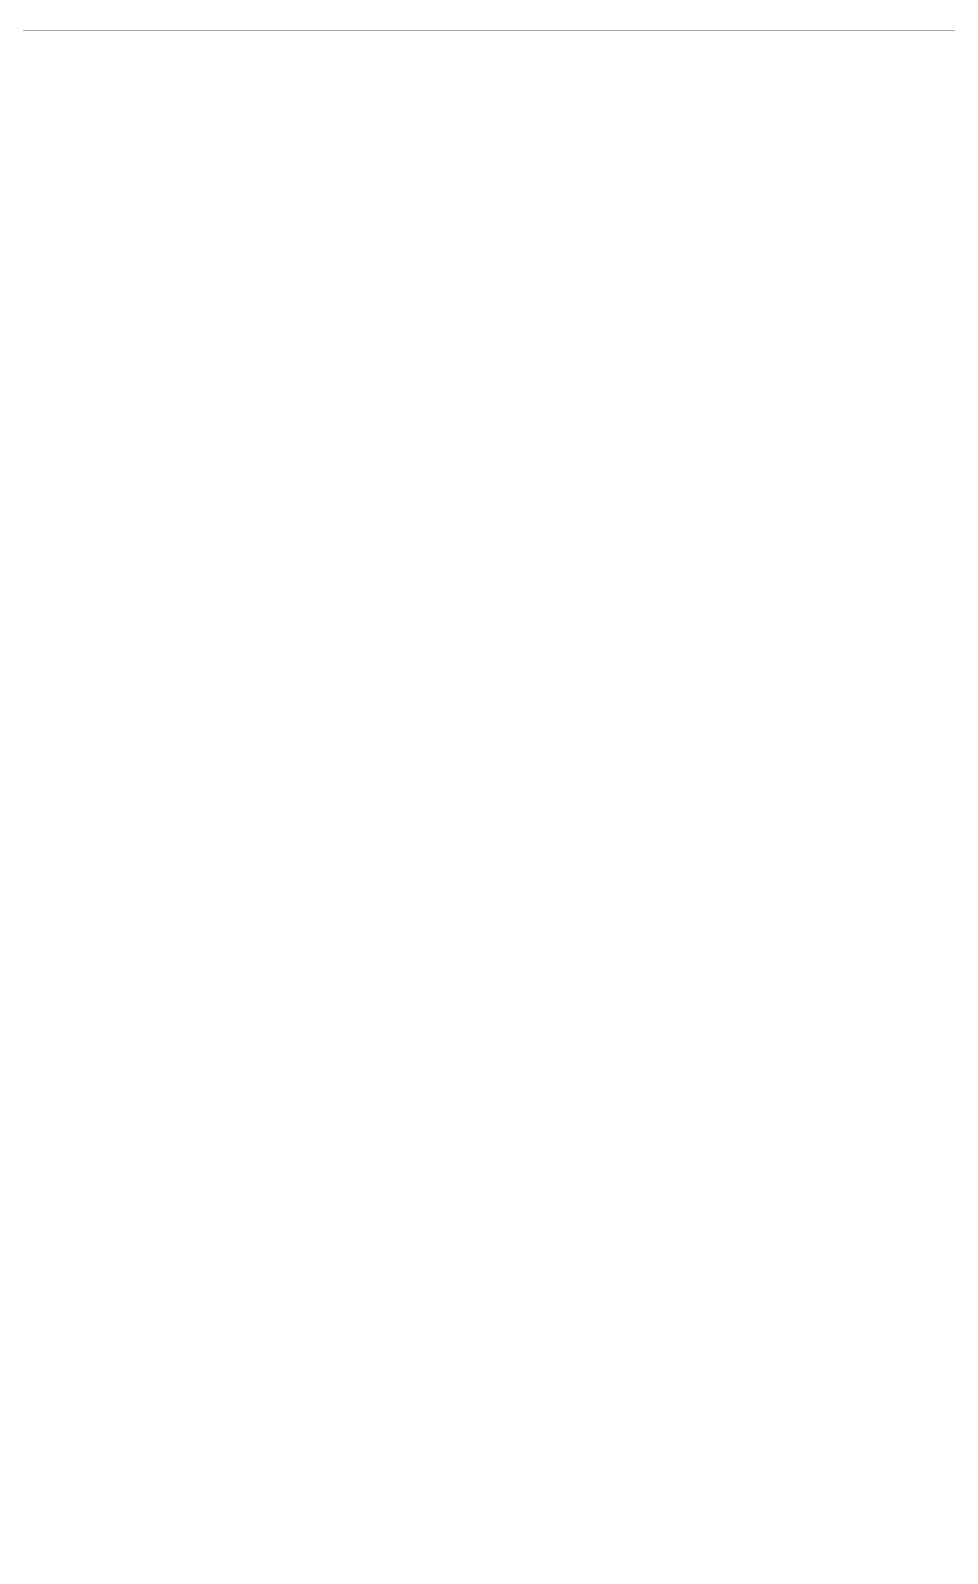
# Model space of a CAD drawing. Header units: millimetres. Extents: x 2163745 to 2518004, y -1043843 to -896215.
# Drawn here: x 2340139 to 2361553, y -1010146 to -974565 of the extents above; entities that cross this region are included whole.
import ezdxf
from ezdxf.enums import TextEntityAlignment as Align

# ---------------------------------------------------------------- set-up
doc = ezdxf.new("R2010")
doc.units = ezdxf.units.MM
doc.header["$LTSCALE"] = 250
doc.header["$MEASUREMENT"] = 0
doc.linetypes.add('HIDDEN', pattern=[0.375, 0.25, -0.125])
doc.layers.get('0').update_dxf_attribs({"lineweight": 20})
doc.layers.get('DEFPOINTS').update_dxf_attribs({"color": 185, "lineweight": 20})
for name, color, linetype in [('BORDER', 3, 'Continuous'), ('CDC.03.BORDER', 3, 'Continuous'), ('CDC.04.HIDDEN', 8, 'HIDDEN'), ('CDC.05.STEEL', 4, 'Continuous'), ('CDC.06.TEXT', 2, 'Continuous'), ('CDC.11.NOTE', 8, 'Continuous')]:
    doc.layers.add(name, color=color, linetype=linetype)
doc.layers.add('CDC.02.DIM', color=1, linetype='Continuous', lineweight=18)
doc.layers.add('CDC_02.DIM', color=1, linetype='Continuous', lineweight=18)
doc.styles.add('ARIAL', font='arial.ttf', dxfattribs={"width": 0.85})
doc.styles.add('vnsimplex', font='vnsimplex.shx', dxfattribs={"width": 0.65})
doc.dimstyles.new('DIM1-25', dxfattribs={"dimscale": 1.2, "dimtxt": 250, "dimasz": 125, "dimexe": 125, "dimexo": 0.06, "dimgap": 100, "dimtad": 1, "dimdec": 0, "dimzin": 0, "dimdsep": 46, "dimtxsty": 'vnsimplex', "dimblk": 'ARCHTICK', "dimcen": 100, "dimdle": 125, "dimclrd": 256, "dimclre": 1, "dimclrt": 2, "dimadec": 0, "dimazin": 0, "dimtfac": 1, "dimtdec": 0, "dimtix": 1, "dimtmove": 2, "dimatfit": 0, "dimfxl": 1, "dimtolj": 1, "dimtzin": 0, "dimarcsym": 0})

# ---------------------------------------------------------------- blocks, each defined once
blk = doc.blocks.new('_ARCHTICK')
at = {"color": 0, "linetype": 'ByBlock', "ltscale": 4, "const_width": 0.15}
blk.add_lwpolyline([(-0.5, -0.5), (0.5, 0.5)], dxfattribs=at)
blk = doc.blocks.new('*D240')
at = {"layer": 'CDC.02.DIM', "color": 1, "lineweight": -2, "transparency": 16777216}
for p, q in [((2358195, -985215), (2359301, -985215)), ((2358195, -988710), (2359301, -988710))]:
    blk.add_line(p, q, dxfattribs=at)
at = {"layer": 'CDC.02.DIM', "lineweight": -2, "transparency": 16777216}
blk.add_line((2359151, -985065), (2359151, -988860), dxfattribs=at)
at = {"layer": 'DEFPOINTS', "color": 0, "transparency": 16777216}
for p in [(2358195, -985215), (2358195, -988710), (2359151, -988710)]:
    blk.add_point(p, dxfattribs=at)
at = {"layer": 'CDC.02.DIM', "lineweight": -2, "transparency": 16777216, "xscale": 149.9999999999999, "yscale": 149.9999999999999, "zscale": 149.9999999999999}
for p, rotation in [((2359151, -985215), 90), ((2359151, -988710), 270)]:
    blk.add_blockref('_ARCHTICK', p, dxfattribs=dict(at, rotation=rotation))
at = {"layer": 'CDC.02.DIM', "color": 2, "transparency": 16777216, "insert": (2358843, -986963), "char_height": 300, "attachment_point": 5, "rotation": 90, "style": 'ARIAL'}
blk.add_mtext('\\A1;H DẦM', dxfattribs=at)
blk = doc.blocks.new('*D241')
at = {"layer": 'CDC.02.DIM', "color": 1, "lineweight": -2, "transparency": 16777216}
for p, q in [((2349086, -990301), (2349086, -991335)), ((2352517, -990301), (2352517, -991335))]:
    blk.add_line(p, q, dxfattribs=at)
at = {"layer": 'CDC.02.DIM', "lineweight": -2, "transparency": 16777216}
blk.add_line((2348936, -991185), (2352667, -991185), dxfattribs=at)
at = {"layer": 'DEFPOINTS', "color": 0, "transparency": 16777216}
for p in [(2349086, -990301), (2352517, -990301), (2352517, -991185)]:
    blk.add_point(p, dxfattribs=at)
at = {"layer": 'CDC.02.DIM', "lineweight": -2, "transparency": 16777216, "xscale": 149.9999999999999, "yscale": 149.9999999999999, "zscale": 149.9999999999999, "rotation": 180}
blk.add_blockref('_ARCHTICK', (2349086, -991185), dxfattribs=at)
at = {"layer": 'CDC.02.DIM', "lineweight": -2, "transparency": 16777216, "xscale": 149.9999999999999, "yscale": 149.9999999999999, "zscale": 149.9999999999999}
blk.add_blockref('_ARCHTICK', (2352517, -991185), dxfattribs=at)
at = {"layer": 'CDC.02.DIM', "color": 2, "transparency": 16777216, "insert": (2350802, -990830), "char_height": 300, "attachment_point": 5, "style": 'ARIAL'}
blk.add_mtext('\\A1;B C{\\f.VnArialH|b0|i0|c0|p34;ét}', dxfattribs=at)
blk = doc.blocks.new('*D242')
at = {"layer": 'CDC.02.DIM', "color": 1, "lineweight": -2, "transparency": 16777216}
for p, q in [((2350176, -999876), (2350176, -1000826)), ((2353606, -999876), (2353606, -1000826))]:
    blk.add_line(p, q, dxfattribs=at)
at = {"layer": 'CDC.02.DIM', "lineweight": -2, "transparency": 16777216}
blk.add_line((2350026, -1000676), (2353756, -1000676), dxfattribs=at)
at = {"layer": 'DEFPOINTS', "color": 0, "transparency": 16777216}
for p in [(2350176, -999876), (2353606, -999876), (2353606, -1000676)]:
    blk.add_point(p, dxfattribs=at)
at = {"layer": 'CDC.02.DIM', "lineweight": -2, "transparency": 16777216, "xscale": 149.9999999999999, "yscale": 149.9999999999999, "zscale": 149.9999999999999, "rotation": 180}
blk.add_blockref('_ARCHTICK', (2350176, -1000676), dxfattribs=at)
at = {"layer": 'CDC.02.DIM', "lineweight": -2, "transparency": 16777216, "xscale": 149.9999999999999, "yscale": 149.9999999999999, "zscale": 149.9999999999999}
blk.add_blockref('_ARCHTICK', (2353606, -1000676), dxfattribs=at)
at = {"layer": 'CDC.02.DIM', "color": 2, "transparency": 16777216, "insert": (2351891, -1000322), "char_height": 300, "attachment_point": 5, "style": 'ARIAL'}
blk.add_mtext('\\A1;B C{\\f.VnArialH|b0|i0|c0|p34;ét}', dxfattribs=at)
blk = doc.blocks.new('*D243')
at = {"layer": 'CDC.02.DIM', "color": 1, "lineweight": -2, "transparency": 16777216}
for p, q in [((2350551, -1009171), (2350551, -1009890)), ((2353982, -1009171), (2353982, -1009890))]:
    blk.add_line(p, q, dxfattribs=at)
at = {"layer": 'CDC.02.DIM', "lineweight": -2, "transparency": 16777216}
blk.add_line((2350401, -1009740), (2354132, -1009740), dxfattribs=at)
at = {"layer": 'DEFPOINTS', "color": 0, "transparency": 16777216}
for p in [(2350551, -1009171), (2353982, -1009171), (2353982, -1009740)]:
    blk.add_point(p, dxfattribs=at)
at = {"layer": 'CDC.02.DIM', "lineweight": -2, "transparency": 16777216, "xscale": 149.9999999999999, "yscale": 149.9999999999999, "zscale": 149.9999999999999, "rotation": 180}
blk.add_blockref('_ARCHTICK', (2350551, -1009740), dxfattribs=at)
at = {"layer": 'CDC.02.DIM', "lineweight": -2, "transparency": 16777216, "xscale": 149.9999999999999, "yscale": 149.9999999999999, "zscale": 149.9999999999999}
blk.add_blockref('_ARCHTICK', (2353982, -1009740), dxfattribs=at)
at = {"layer": 'CDC.02.DIM', "color": 2, "transparency": 16777216, "insert": (2352266, -1009385), "char_height": 300, "attachment_point": 5, "style": 'ARIAL'}
blk.add_mtext('\\A1;B C{\\f.VnArialH|b0|i0|c0|p34;ét}', dxfattribs=at)
blk = doc.blocks.new('*D244')
at = {"layer": 'CDC.02.DIM', "color": 1, "lineweight": -2, "transparency": 16777216}
for p, q in [((2350551, -1002516), (2350551, -1001877)), ((2353982, -1002516), (2353982, -1001877))]:
    blk.add_line(p, q, dxfattribs=at)
at = {"layer": 'CDC.02.DIM', "lineweight": -2, "transparency": 16777216}
blk.add_line((2350401, -1002027), (2354132, -1002027), dxfattribs=at)
at = {"layer": 'DEFPOINTS', "color": 0, "transparency": 16777216}
for p in [(2353982, -1002027), (2350551, -1002516), (2353982, -1002516)]:
    blk.add_point(p, dxfattribs=at)
at = {"layer": 'CDC.02.DIM', "lineweight": -2, "transparency": 16777216, "xscale": 149.9999999999999, "yscale": 149.9999999999999, "zscale": 149.9999999999999, "rotation": 180}
blk.add_blockref('_ARCHTICK', (2350551, -1002027), dxfattribs=at)
at = {"layer": 'CDC.02.DIM', "lineweight": -2, "transparency": 16777216, "xscale": 149.9999999999999, "yscale": 149.9999999999999, "zscale": 149.9999999999999}
blk.add_blockref('_ARCHTICK', (2353982, -1002027), dxfattribs=at)
at = {"layer": 'CDC.02.DIM', "color": 2, "transparency": 16777216, "insert": (2352266, -1001672), "char_height": 300, "attachment_point": 5, "style": 'ARIAL'}
blk.add_mtext('\\A1;B C{\\f.VnArialH|b0|i0|c0|p34;ét}', dxfattribs=at)
blk = doc.blocks.new('*D245')
at = {"layer": 'CDC.02.DIM', "color": 1, "lineweight": -2, "transparency": 16777216}
for p, q in [((2353982, -1002516), (2353982, -1001877)), ((2356801, -1002516), (2356801, -1001877))]:
    blk.add_line(p, q, dxfattribs=at)
at = {"layer": 'CDC.02.DIM', "lineweight": -2, "transparency": 16777216}
blk.add_line((2353832, -1002027), (2356951, -1002027), dxfattribs=at)
at = {"layer": 'DEFPOINTS', "color": 0, "transparency": 16777216}
for p in [(2356801, -1002027), (2353982, -1002516), (2356801, -1002516)]:
    blk.add_point(p, dxfattribs=at)
at = {"layer": 'CDC.02.DIM', "lineweight": -2, "transparency": 16777216, "xscale": 149.9999999999999, "yscale": 149.9999999999999, "zscale": 149.9999999999999, "rotation": 180}
blk.add_blockref('_ARCHTICK', (2353982, -1002027), dxfattribs=at)
at = {"layer": 'CDC.02.DIM', "lineweight": -2, "transparency": 16777216, "xscale": 149.9999999999999, "yscale": 149.9999999999999, "zscale": 149.9999999999999}
blk.add_blockref('_ARCHTICK', (2356801, -1002027), dxfattribs=at)
at = {"layer": 'CDC.02.DIM', "color": 2, "transparency": 16777216, "insert": (2355391, -1001760), "char_height": 300, "attachment_point": 5, "style": 'ARIAL'}
blk.add_mtext('\\A1;{\\fSymbol|b0|i0|c2|p18;\\H0.9583x;³ 300}', dxfattribs=at)
blk = doc.blocks.new('*D247')
at = {"layer": 'CDC.02.DIM', "color": 1, "lineweight": -2, "transparency": 16777216}
for p, q in [((2359284, -994808), (2360390, -994808)), ((2359284, -998303), (2360390, -998303))]:
    blk.add_line(p, q, dxfattribs=at)
at = {"layer": 'CDC.02.DIM', "lineweight": -2, "transparency": 16777216}
blk.add_line((2360240, -994658), (2360240, -998453), dxfattribs=at)
at = {"layer": 'DEFPOINTS', "color": 0, "transparency": 16777216}
for p in [(2359284, -994808), (2359284, -998303), (2360240, -998303)]:
    blk.add_point(p, dxfattribs=at)
at = {"layer": 'CDC.02.DIM', "lineweight": -2, "transparency": 16777216, "xscale": 149.9999999999999, "yscale": 149.9999999999999, "zscale": 149.9999999999999}
for p, rotation in [((2360240, -994808), 90), ((2360240, -998303), 270)]:
    blk.add_blockref('_ARCHTICK', p, dxfattribs=dict(at, rotation=rotation))
at = {"layer": 'CDC.02.DIM', "color": 2, "transparency": 16777216, "insert": (2359932, -996556), "char_height": 300, "attachment_point": 5, "rotation": 90, "style": 'ARIAL'}
blk.add_mtext('\\A1;H DẦM', dxfattribs=at)
blk = doc.blocks.new('*D248')
at = {"layer": 'CDC.02.DIM', "color": 1, "lineweight": -2, "transparency": 16777216}
for p, q in [((2359660, -1003591), (2360766, -1003591)), ((2359660, -1007087), (2360766, -1007087))]:
    blk.add_line(p, q, dxfattribs=at)
at = {"layer": 'CDC.02.DIM', "lineweight": -2, "transparency": 16777216}
blk.add_line((2360616, -1003441), (2360616, -1007237), dxfattribs=at)
at = {"layer": 'DEFPOINTS', "color": 0, "transparency": 16777216}
for p in [(2359660, -1003591), (2359660, -1007087), (2360616, -1007087)]:
    blk.add_point(p, dxfattribs=at)
at = {"layer": 'CDC.02.DIM', "lineweight": -2, "transparency": 16777216, "xscale": 149.9999999999999, "yscale": 149.9999999999999, "zscale": 149.9999999999999}
for p, rotation in [((2360616, -1003591), 90), ((2360616, -1007087), 270)]:
    blk.add_blockref('_ARCHTICK', p, dxfattribs=dict(at, rotation=rotation))
at = {"layer": 'CDC.02.DIM', "color": 2, "transparency": 16777216, "insert": (2360308, -1005339), "char_height": 300, "attachment_point": 5, "rotation": 90, "style": 'ARIAL'}
blk.add_mtext('\\A1;H DẦM', dxfattribs=at)
blk = doc.blocks.new('D')
at = {"layer": 'CDC_02.DIM'}
for p, q in [((150, 0), (-150, 0)), ((106, 106), (-106, -106))]:
    blk.add_line(p, q, dxfattribs=at)
blk = doc.blocks.new('*D253')
at = {"layer": 'CDC.02.DIM', "lineweight": -2, "transparency": 16777216}
for p, q in [((2348427, -1007087), (2348427, -1006937)), ((2348427, -1008154), (2348427, -1007087)), ((2348427, -1008154), (2348427, -1008304))]:
    blk.add_line(p, q, dxfattribs=at)
at = {"layer": 'CDC.02.DIM', "color": 1, "lineweight": -2, "transparency": 16777216}
for p, q in [((2349171, -1007087), (2348277, -1007087)), ((2349171, -1008154), (2348277, -1008154))]:
    blk.add_line(p, q, dxfattribs=at)
at = {"layer": 'DEFPOINTS', "color": 0, "transparency": 16777216}
for p in [(2348427, -1007087), (2349171, -1007087), (2349171, -1008154)]:
    blk.add_point(p, dxfattribs=at)
at = {"layer": 'CDC.02.DIM', "lineweight": -2, "transparency": 16777216, "xscale": 149.9999999999999, "yscale": 149.9999999999999, "zscale": 149.9999999999999}
for p, rotation in [((2348427, -1007087), 270), ((2348427, -1008154), 90)]:
    blk.add_blockref('_ARCHTICK', p, dxfattribs=dict(at, rotation=rotation))
at = {"layer": 'CDC.02.DIM', "color": 2, "transparency": 16777216, "insert": (2348160, -1007620), "char_height": 300, "attachment_point": 5, "rotation": 90, "style": 'ARIAL'}
blk.add_mtext('\\A1;{\\H0.9583x;Lneo1}', dxfattribs=at)

msp = doc.modelspace()

# ---------------------------------------------------------------- linework, layer by layer
at = {"layer": 'BORDER', "color": 6, "ltscale": 2}
msp.add_lwpolyline([(2175289.6, -974565.3), (2518003.6, -974565.3), (2518003.6, -1043842.6), (2175289.6, -1043842.6)], close=True, dxfattribs=at)
at = {"layer": 'CDC.02.DIM'}
for p, q in [((2355706.6, -995004.5), (2355601.9, -994726.1)), ((2350297.6, -1004939.3), (2349497.6, -1004939.3)), ((2349657.6, -1007178.6), (2349657.6, -1004940.3)), ((2353981.5, -1007421.7), (2353981.5, -1007894.1)), ((2353981.5, -1007740.7), (2350219.8, -1007740.7))]:
    msp.add_line(p, q, dxfattribs=at)
for points in [[(2357741.7, -985103.2), (2357741.7, -986862.8), (2357891.8, -986862.8), (2357591.7, -987062.9), (2357741.7, -987062.9), (2357741.7, -988829.8)], [(2344950.8, -994696.2), (2344950.8, -996455.8), (2344800.7, -996455.8), (2345100.8, -996655.9), (2344950.8, -996655.9), (2344950.8, -998422.7)], [(2358830.9, -994696.2), (2358830.9, -996455.8), (2358980.9, -996455.8), (2358680.8, -996655.9), (2358830.9, -996655.9), (2358830.9, -998422.7)], [(2359206.3, -1003479.3), (2359206.3, -1005239), (2359356.4, -1005239), (2359056.3, -1005439), (2359206.3, -1005439), (2359206.3, -1007205.9)]]:
    msp.add_lwpolyline(points, dxfattribs=at)
msp.add_arc((2350219.8, -1007178.6), 562.2, 180, 270, dxfattribs=at)
at = {"layer": 'CDC.03.BORDER'}
for p, q in [((2349086.4, -982957.7), (2349086.4, -989917)), ((2352517, -982957.7), (2352517, -985213.4)), ((2352517, -985213.4), (2357741.7, -985213.4)), ((2352517, -988710.4), (2357741.7, -988710.4)), ((2352517, -988710.4), (2352517, -989917)), ((2350551, -1003589.5), (2350551, -1008824)), ((2350551, -1003589.5), (2359206.3, -1003589.5)), ((2353981.5, -1007086.5), (2359206.3, -1007086.5)), ((2353981.5, -1007086.5), (2353981.5, -1008824))]:
    msp.add_line(p, q, dxfattribs=at)
for points in [[(2348942, -982957.7), (2350701.6, -982957.7), (2350701.6, -982807.6), (2350901.7, -983107.7), (2350901.7, -982957.7), (2352668.6, -982957.7)], [(2348942, -989917), (2350701.6, -989917), (2350701.6, -989766.9), (2350901.7, -990067), (2350901.7, -989917), (2352668.6, -989917)], [(2344950.8, -994806.3), (2350175.5, -994806.3), (2350175.5, -992550.6)], [(2350031.2, -992550.6), (2351790.8, -992550.6), (2351790.8, -992400.5), (2351990.9, -992700.7), (2351990.9, -992550.6), (2353757.7, -992550.6)], [(2358830.9, -994806.3), (2353606.1, -994806.3), (2353606.1, -992550.6)], [(2344950.8, -998303.4), (2350175.5, -998303.4), (2350175.5, -999509.9)], [(2358830.9, -998303.4), (2353606.1, -998303.4), (2353606.1, -999509.9)], [(2350031.2, -999509.9), (2351790.8, -999509.9), (2351790.8, -999359.8), (2351990.9, -999660), (2351990.9, -999509.9), (2353757.7, -999509.9)], [(2350406.6, -1008824), (2352166.2, -1008824), (2352166.2, -1008674), (2352366.3, -1008974.1), (2352366.3, -1008824), (2354133.1, -1008824)]]:
    msp.add_lwpolyline(points, dxfattribs=at)
at = {"layer": 'CDC.04.HIDDEN'}
for p, q in [((2352517, -985213.4), (2349086.4, -985213.4)), ((2357741.7, -986013.4), (2350801.7, -986013.4)), ((2350801.7, -986013.4), (2350801.7, -988710.4)), ((2350801.7, -988710.4), (2349086.4, -988710.4)), ((2353606.1, -994806.3), (2350175.5, -994806.3))]:
    msp.add_line(p, q, dxfattribs=at)
for points in [[(2358830.9, -995648.4), (2352856, -995648.4), (2352856, -998345.5), (2351140.7, -998345.5), (2351140.7, -995648.4), (2344950.8, -995648.4)], [(2359206.3, -1004389.5), (2352266.3, -1004389.5), (2352266.3, -1007086.5), (2350551, -1007086.5), (2350551, -1003589.5)]]:
    msp.add_lwpolyline(points, dxfattribs=at)
at = {"layer": 'CDC.05.STEEL'}
for p, q in [((2352163.7, -985391.5), (2349759.3, -985391.5)), ((2352163.7, -985566.4), (2349854.6, -985566.4)), ((2352670.7, -985391.5), (2352338.8, -985391.5)), ((2352670.7, -985566.4), (2352338.8, -985566.4)), ((2353150.7, -985391.5), (2352752.8, -985391.5)), ((2353150.7, -985391.5), (2352752.8, -985391.5)), ((2353150.7, -985566.4), (2352752.8, -985566.4)), ((2353150.7, -985566.4), (2352752.8, -985566.4)), ((2353630.7, -985391.5), (2353232.8, -985391.5)), ((2353630.7, -985391.5), (2353232.8, -985391.5)), ((2353630.7, -985566.4), (2353232.8, -985566.4)), ((2353630.7, -985566.4), (2353232.8, -985566.4)), ((2354070.2, -985391.5), (2353712.8, -985391.5)), ((2354110.7, -985391.5), (2353712.8, -985391.5)), ((2354070.2, -985566.4), (2353712.8, -985566.4)), ((2354110.7, -985566.4), (2353712.8, -985566.4)), ((2357741.7, -985391.5), (2354192.8, -985391.5)), ((2357741.7, -985566.4), (2354192.8, -985566.4)), ((2349538.4, -985612.4), (2349538.4, -985855.2)), ((2349538.4, -985937.4), (2349538.4, -986855.2)), ((2349713.4, -985707.7), (2349713.4, -985855.2)), ((2349713.4, -985937.4), (2349713.4, -986855.2)), ((2350080.7, -986563.2), (2349905.8, -986563.2)), ((2349905.8, -986563.2), (2349905.8, -986855.2)), ((2350080.7, -986563.2), (2350080.7, -986855.2)), ((2349538.4, -986937.4), (2349538.4, -987855.2)), ((2349713.4, -986937.4), (2349713.4, -987855.2)), ((2349905.8, -986937.4), (2349905.8, -987855.2)), ((2350080.7, -986937.4), (2350080.7, -987855.2)), ((2349538.4, -987937.4), (2349538.4, -988855.2)), ((2349713.4, -987937.4), (2349713.4, -988855.2)), ((2349905.8, -987937.4), (2349905.8, -988311.5)), ((2350080.7, -987937.4), (2350080.7, -988216.2)), ((2350222, -988357.4), (2352163.7, -988357.4)), ((2354192.8, -988357.4), (2357741.7, -988357.4)), ((2350126.7, -988532.3), (2352163.7, -988532.3)), ((2354192.8, -988532.3), (2357741.7, -988532.3)), ((2349538.4, -988937.4), (2349538.4, -989917)), ((2349713.4, -988937.4), (2349713.4, -989917)), ((2344950.8, -994984.5), (2348595.3, -994984.5)), ((2344950.8, -995159.4), (2348595.3, -995159.4)), ((2348595.3, -998207.4), (2348595.3, -994902.3)), ((2348677.4, -994902.3), (2348595.3, -994902.3)), ((2348677.4, -998207.4), (2348677.4, -994902.3)), ((2348677.4, -994984.5), (2349075.3, -994984.5)), ((2348677.4, -995159.4), (2349075.3, -995159.4)), ((2349075.3, -998207.4), (2349075.3, -994902.3)), ((2349157.4, -994902.3), (2349075.3, -994902.3)), ((2349157.4, -998207.4), (2349157.4, -994902.3)), ((2349157.4, -994984.5), (2349555.3, -994984.5)), ((2349157.4, -995159.4), (2349555.3, -995159.4)), ((2349555.3, -998207.4), (2349555.3, -994902.3)), ((2349637.4, -994902.3), (2349555.3, -994902.3)), ((2349637.4, -998207.4), (2349637.4, -994902.3)), ((2349637.4, -994984.5), (2350035.3, -994984.5)), ((2349637.4, -995159.4), (2350035.3, -995159.4)), ((2350035.3, -998207.4), (2350035.3, -994902.3)), ((2350117.4, -994902.3), (2350035.3, -994902.3)), ((2350117.4, -998207.4), (2350117.4, -994902.3)), ((2350117.4, -994984.5), (2350353.7, -994984.5)), ((2350117.4, -995159.4), (2350353.7, -995159.4)), ((2353664.2, -994984.5), (2353428, -994984.5)), ((2353664.2, -995159.4), (2353428, -995159.4)), ((2353664.2, -998207.4), (2353664.2, -994902.3)), ((2353664.2, -994902.3), (2353746.4, -994902.3)), ((2353746.4, -998207.4), (2353746.4, -994902.3)), ((2354144.2, -994984.5), (2353746.4, -994984.5)), ((2354144.2, -995159.4), (2353746.4, -995159.4)), ((2354144.2, -998207.4), (2354144.2, -994902.3)), ((2354144.2, -994902.3), (2354226.4, -994902.3)), ((2354226.4, -998207.4), (2354226.4, -994902.3)), ((2354624.2, -994984.5), (2354226.4, -994984.5)), ((2354624.2, -995159.4), (2354226.4, -995159.4)), ((2354624.2, -998207.4), (2354624.2, -994902.3)), ((2354624.2, -994902.3), (2354706.4, -994902.3)), ((2354706.4, -998207.4), (2354706.4, -994902.3)), ((2355104.2, -994984.5), (2354706.4, -994984.5)), ((2355104.2, -995159.4), (2354706.4, -995159.4)), ((2355104.2, -998207.4), (2355104.2, -994902.3)), ((2355104.2, -994902.3), (2355186.4, -994902.3)), ((2355186.4, -998207.4), (2355186.4, -994902.3)), ((2358830.9, -994984.5), (2355186.4, -994984.5)), ((2358830.9, -995159.4), (2355186.4, -995159.4)), ((2348595.3, -997950.3), (2344950.8, -997950.3)), ((2349075.3, -997950.3), (2348677.4, -997950.3)), ((2349555.3, -997950.3), (2349157.4, -997950.3)), ((2350035.3, -997950.3), (2349637.4, -997950.3)), ((2350117.4, -997950.3), (2350353.7, -997950.3)), ((2353428, -997950.3), (2353664.2, -997950.3)), ((2353746.4, -997950.3), (2354144.2, -997950.3)), ((2354226.4, -997950.3), (2354624.2, -997950.3)), ((2354706.4, -997950.3), (2355104.2, -997950.3)), ((2355186.4, -997950.3), (2358830.9, -997950.3)), ((2348595.3, -998125.2), (2344950.8, -998125.2)), ((2348677.4, -998207.4), (2348595.3, -998207.4)), ((2349075.3, -998125.2), (2348677.4, -998125.2)), ((2349157.4, -998207.4), (2349075.3, -998207.4)), ((2349555.3, -998125.2), (2349157.4, -998125.2)), ((2349637.4, -998207.4), (2349555.3, -998207.4)), ((2350035.3, -998125.2), (2349637.4, -998125.2)), ((2350117.4, -998207.4), (2350035.3, -998207.4)), ((2350117.4, -998125.2), (2350353.7, -998125.2)), ((2353428, -998125.2), (2353664.2, -998125.2)), ((2353664.2, -998207.4), (2353746.4, -998207.4)), ((2353746.4, -998125.2), (2354144.2, -998125.2)), ((2354144.2, -998207.4), (2354226.4, -998207.4)), ((2354226.4, -998125.2), (2354624.2, -998125.2)), ((2354624.2, -998207.4), (2354706.4, -998207.4)), ((2354706.4, -998125.2), (2355104.2, -998125.2)), ((2355104.2, -998207.4), (2355186.4, -998207.4)), ((2355186.4, -998125.2), (2358830.9, -998125.2)), ((2354035.3, -1006990.5), (2354035.3, -1003685.5)), ((2354035.3, -1003685.5), (2354117.4, -1003685.5)), ((2354117.4, -1006990.5), (2354117.4, -1003685.5)), ((2354515.3, -1006990.5), (2354515.3, -1003685.5)), ((2354515.3, -1003685.5), (2354597.4, -1003685.5)), ((2354597.4, -1006990.5), (2354597.4, -1003685.5)), ((2354995.3, -1006990.5), (2354995.3, -1003685.5)), ((2354995.3, -1003685.5), (2355077.4, -1003685.5)), ((2355077.4, -1006990.5), (2355077.4, -1003685.5)), ((2355475.3, -1006990.5), (2355475.3, -1003685.5)), ((2355475.3, -1003685.5), (2355557.4, -1003685.5)), ((2355475.3, -1003685.5), (2355557.4, -1003685.5)), ((2355557.4, -1006990.5), (2355557.4, -1003685.5)), ((2351075.8, -1003967.6), (2351075.8, -1004146.8)), ((2354035.3, -1003767.6), (2351275.8, -1003767.6)), ((2354035.3, -1003942.5), (2351400.7, -1003942.5)), ((2354515.3, -1003767.6), (2354117.4, -1003767.6)), ((2354515.3, -1003942.5), (2354117.4, -1003942.5)), ((2354995.3, -1003767.6), (2354597.4, -1003767.6)), ((2354995.3, -1003942.5), (2354597.4, -1003942.5)), ((2355475.3, -1003767.6), (2355077.4, -1003767.6)), ((2355475.3, -1003942.5), (2355077.4, -1003942.5)), ((2359206.3, -1003767.6), (2355557.4, -1003767.6)), ((2359206.3, -1003942.5), (2355557.4, -1003942.5)), ((2351075.8, -1004323.8), (2351075.8, -1005231.3)), ((2351250.7, -1004092.5), (2351250.7, -1004146.8)), ((2351250.7, -1004321.7), (2351250.7, -1005231.3)), ((2356800.8, -1004146.8), (2356800.8, -1004321.7)), ((2351781.3, -1004939.3), (2351606.3, -1004939.3)), ((2351606.3, -1004939.3), (2351606.3, -1005231.3)), ((2351781.3, -1004939.3), (2351781.3, -1005231.3)), ((2356800.8, -1004864.7), (2356800.8, -1005039.7)), ((2351075.8, -1005313.5), (2351075.8, -1005833.2)), ((2351250.7, -1005313.5), (2351250.7, -1005833.2)), ((2351606.3, -1005313.5), (2351606.3, -1005833.2)), ((2351781.3, -1005313.5), (2351781.3, -1005833.2)), ((2351075.8, -1005915.3), (2351075.8, -1006513.8)), ((2351250.7, -1005915.3), (2351250.7, -1006513.8)), ((2351606.3, -1005915.3), (2351606.3, -1006231.3)), ((2351606.3, -1005915.3), (2351606.3, -1006513.8)), ((2351781.3, -1005915.3), (2351781.3, -1006231.3)), ((2351781.3, -1005915.3), (2351781.3, -1006513.8)), ((2351075.8, -1006595.9), (2351075.8, -1007231.3)), ((2351250.7, -1006595.9), (2351250.7, -1007231.3)), ((2351606.3, -1006595.9), (2351606.3, -1006687.6)), ((2351827.2, -1006908.4), (2353628.2, -1006908.4)), ((2351922.5, -1006733.5), (2353628.2, -1006733.5)), ((2353803.4, -1006733.5), (2354035.3, -1006733.5)), ((2353803.4, -1006908.4), (2354035.3, -1006908.4)), ((2354117.4, -1006733.5), (2354515.3, -1006733.5)), ((2354117.4, -1006908.4), (2354515.3, -1006908.4)), ((2354597.4, -1006733.5), (2354995.3, -1006733.5)), ((2354597.4, -1006908.4), (2354995.3, -1006908.4)), ((2355077.4, -1006733.5), (2355475.3, -1006733.5)), ((2355077.4, -1006908.4), (2355475.3, -1006908.4)), ((2355557.4, -1006733.5), (2359206.3, -1006733.5)), ((2355557.4, -1006908.4), (2359206.3, -1006908.4)), ((2354035.3, -1006990.5), (2354117.4, -1006990.5)), ((2354515.3, -1006990.5), (2354597.4, -1006990.5)), ((2354995.3, -1006990.5), (2355077.4, -1006990.5)), ((2355475.3, -1006990.5), (2355557.4, -1006990.5)), ((2351075.8, -1007313.5), (2351075.8, -1007912.7)), ((2351250.7, -1007313.5), (2351250.7, -1007912.7)), ((2351075.8, -1007994.8), (2351075.8, -1008153.6)), ((2351250.7, -1007994.8), (2351250.7, -1008153.6)), ((2351250.7, -1008153.6), (2351075.8, -1008153.6))]:
    msp.add_line(p, q, dxfattribs=at)
for points in [[(2349264.5, -982957.7), (2349264.5, -983945.2)], [(2349439.7, -982957.7), (2349439.7, -983945.2)], [(2352163.7, -982957.7), (2352163.7, -983945.2)], [(2352338.8, -982957.7), (2352338.8, -983945.2)], [(2349264.5, -984027.3), (2349264.5, -984988.1)], [(2349439.7, -984027.3), (2349439.7, -984988.1)], [(2352163.7, -984027.3), (2352163.7, -984988.1)], [(2352338.8, -984027.3), (2352338.8, -984988.1)], [(2349264.5, -985070.2), (2349264.5, -985855.2)], [(2349439.7, -985070.2), (2349439.7, -985855.2)], [(2352163.7, -985070.2), (2352163.7, -985855.2)], [(2352338.8, -985070.2), (2352338.8, -985855.2)], [(2349759.3, -985391.5), (2350206.4, -985391.5), (2350206.4, -985391.5), (2352163.7, -985391.5)], [(2349854.6, -985566.4), (2352163.7, -985566.4)], [(2353150.7, -985309.4), (2353150.7, -988614.4), (2353232.8, -988614.4), (2353232.8, -985309.4)], [(2353150.7, -985309.4), (2353232.8, -985309.4)], [(2353630.7, -985309.4), (2353630.7, -988614.4), (2353712.8, -988614.4), (2353712.8, -985309.4)], [(2353630.7, -985309.4), (2353712.8, -985309.4)], [(2354110.7, -985309.4), (2354192.8, -985309.4)], [(2349264.5, -985937.4), (2349264.5, -986855.2)], [(2349439.7, -985937.4), (2349439.7, -986855.2)], [(2352163.7, -985937.4), (2352163.7, -986855.2)], [(2352338.8, -985937.4), (2352338.8, -986855.2)], [(2349264.5, -986937.4), (2349264.5, -987855.2)], [(2349439.7, -986937.4), (2349439.7, -987855.2)], [(2352163.7, -986937.4), (2352163.7, -987855.2)], [(2352338.8, -986937.4), (2352338.8, -987855.2)], [(2349264.5, -987937.4), (2349264.5, -988855.2)], [(2349439.7, -987937.4), (2349439.7, -988855.2)], [(2352163.7, -987937.4), (2352163.7, -988855.2)], [(2352338.8, -987937.4), (2352338.8, -988855.2)], [(2352163.7, -988357.4), (2350222, -988357.4)], [(2352163.7, -988532.3), (2350206.4, -988532.3), (2350126.7, -988532.3)], [(2349264.5, -988937.4), (2349264.5, -989917)], [(2349439.7, -988937.4), (2349439.7, -989917)], [(2352163.7, -988937.4), (2352163.7, -989917)], [(2352338.8, -988937.4), (2352338.8, -989917)], [(2350353.7, -992550.6), (2350353.7, -993538.1)], [(2350528.8, -992550.6), (2350528.8, -993538.1)], [(2353252.8, -992550.6), (2353252.8, -993538.1)], [(2353428, -992550.6), (2353428, -993538.1)], [(2350353.7, -993620.2), (2350353.7, -994581.1)], [(2350528.8, -993620.2), (2350528.8, -994581.1)], [(2353252.8, -993620.2), (2353252.8, -994581.1)], [(2353428, -993620.2), (2353428, -994581.1)], [(2350353.7, -994663.2), (2350353.7, -995448.2)], [(2350528.8, -994663.2), (2350528.8, -995448.2)], [(2353252.8, -994663.2), (2353252.8, -995448.2)], [(2353428, -994663.2), (2353428, -995448.2)], [(2350528.8, -994984.5), (2351295.5, -994984.5), (2351295.5, -994984.5), (2353252.8, -994984.5)], [(2350528.8, -995159.4), (2353252.8, -995159.4)], [(2350353.7, -995530.3), (2350353.7, -996448.2)], [(2350528.8, -995530.3), (2350528.8, -996448.2)], [(2353252.8, -995530.3), (2353252.8, -996448.2)], [(2353428, -995530.3), (2353428, -996448.2)], [(2350353.7, -996530.3), (2350353.7, -997448.2)], [(2350528.8, -996530.3), (2350528.8, -997448.2)], [(2353252.8, -996530.3), (2353252.8, -997448.2)], [(2353428, -996530.3), (2353428, -997448.2)], [(2350353.7, -997530.3), (2350353.7, -998448.2)], [(2350528.8, -997530.3), (2350528.8, -998448.2)], [(2353252.8, -997530.3), (2353252.8, -998448.2)], [(2353428, -997530.3), (2353428, -998448.2)], [(2353252.8, -997950.3), (2351295.5, -997950.3), (2351295.5, -997950.3), (2350528.8, -997950.3)], [(2353252.8, -998125.2), (2351295.5, -998125.2), (2350528.8, -998125.2)], [(2350353.7, -998530.3), (2350353.7, -999509.9)], [(2350528.8, -998530.3), (2350528.8, -999509.9)], [(2353252.8, -998530.3), (2353252.8, -999509.9)], [(2353428, -998530.3), (2353428, -999509.9)], [(2351275.8, -1003767.6), (2351671, -1003767.6), (2351671, -1003767.6), (2354035.3, -1003767.6)], [(2351450.7, -1003942.5), (2354035.3, -1003942.5)], [(2354515.3, -1004146.8), (2354117.4, -1004146.8)], [(2354515.3, -1004321.7), (2354117.4, -1004321.7)], [(2354995.3, -1004146.8), (2354597.4, -1004146.8)], [(2354995.3, -1004321.7), (2354597.4, -1004321.7)], [(2355475.3, -1004146.8), (2355077.4, -1004146.8)], [(2355475.3, -1004321.7), (2355077.4, -1004321.7)], [(2356800.8, -1004146.8), (2355557.4, -1004146.8)], [(2356800.8, -1004321.7), (2355557.4, -1004321.7)], [(2354515.3, -1004864.7), (2354117.4, -1004864.7)], [(2354515.3, -1005039.7), (2354117.4, -1005039.7)], [(2354995.3, -1004864.7), (2354597.4, -1004864.7)], [(2354995.3, -1005039.7), (2354597.4, -1005039.7)], [(2355475.3, -1004864.7), (2355077.4, -1004864.7)], [(2355475.3, -1005039.7), (2355077.4, -1005039.7)], [(2356800.8, -1004864.7), (2355557.4, -1004864.7)], [(2356800.8, -1005039.7), (2355557.4, -1005039.7)], [(2350729.1, -1005313.5), (2350729.1, -1005833.2)], [(2350904.3, -1005313.5), (2350904.3, -1005833.2)], [(2353628.2, -1005313.5), (2353628.2, -1005833.2)], [(2353803.4, -1005313.5), (2353803.4, -1005833.2)], [(2350729.1, -1005915.3), (2350729.1, -1006513.8)], [(2350904.3, -1005915.3), (2350904.3, -1006513.8)], [(2353628.2, -1005915.3), (2353628.2, -1006513.8)], [(2353803.4, -1005915.3), (2353803.4, -1006513.8)], [(2350729.1, -1006595.9), (2350729.1, -1007231.3)], [(2350904.3, -1006595.9), (2350904.3, -1007231.3)], [(2353628.2, -1006908.4), (2351906.9, -1006908.4), (2351827.2, -1006908.4)], [(2353628.2, -1006733.5), (2351922.5, -1006733.5)], [(2353628.2, -1006595.9), (2353628.2, -1007231.3)], [(2353803.4, -1006595.9), (2353803.4, -1007231.3)], [(2350729.1, -1007313.5), (2350729.1, -1007912.7)], [(2350904.3, -1007313.5), (2350904.3, -1007912.7)], [(2353628.2, -1007313.5), (2353628.2, -1007912.7)], [(2353803.4, -1007313.5), (2353803.4, -1007912.7)], [(2350729.1, -1007994.8), (2350729.1, -1008824)], [(2350904.3, -1007994.8), (2350904.3, -1008824)], [(2353628.2, -1007994.8), (2353628.2, -1008824)], [(2353803.4, -1007994.8), (2353803.4, -1008824)]]:
    msp.add_lwpolyline(points, dxfattribs=at)
for points in [[(2352421, -983945.2), (2352421, -984027.3), (2349182.4, -984027.3), (2349182.4, -983945.2), (2349182.4, -983945.2)], [(2352421, -984988.1), (2352421, -985070.2), (2349182.4, -985070.2), (2349182.4, -984988.1), (2349182.4, -984988.1)], [(2352670.7, -985309.4), (2352670.7, -988614.4), (2352752.8, -988614.4), (2352752.8, -985309.4)], [(2354192.8, -985309.4), (2354110.7, -985309.4), (2354110.7, -988614.4), (2354192.8, -988614.4)], [(2352421, -985937.4), (2352421, -985855.2), (2349182.4, -985855.2), (2349182.4, -985855.2), (2349182.4, -985937.4)], [(2352421, -986937.4), (2352421, -986855.2), (2349182.4, -986855.2), (2349182.4, -986855.2), (2349182.4, -986937.4)], [(2352421, -987937.4), (2352421, -987855.2), (2349182.4, -987855.2), (2349182.4, -987855.2), (2349182.4, -987937.4)], [(2352338.8, -988357.4), (2352670.7, -988357.4), (2352670.7, -988532.3), (2352338.8, -988532.3)], [(2352752.8, -988357.4), (2353150.7, -988357.4), (2353150.7, -988532.3), (2352752.8, -988532.3)], [(2353232.8, -988357.4), (2353630.7, -988357.4), (2353630.7, -988532.3), (2353232.8, -988532.3)], [(2353712.8, -988357.4), (2354110.7, -988357.4), (2354110.7, -988532.3), (2353712.8, -988532.3)], [(2352421, -988937.4), (2352421, -988855.2), (2349182.4, -988855.2), (2349182.4, -988855.2), (2349182.4, -988937.4)], [(2353510.1, -993538.1), (2353510.1, -993620.2), (2350271.5, -993620.2), (2350271.5, -993538.1), (2350271.5, -993538.1)], [(2353510.1, -994581.1), (2353510.1, -994663.2), (2350271.5, -994663.2), (2350271.5, -994581.1), (2350271.5, -994581.1)], [(2353510.1, -995530.3), (2353510.1, -995448.2), (2350271.5, -995448.2), (2350271.5, -995448.2), (2350271.5, -995530.3)], [(2353510.1, -996530.3), (2353510.1, -996448.2), (2350271.5, -996448.2), (2350271.5, -996448.2), (2350271.5, -996530.3)], [(2353510.1, -997530.3), (2353510.1, -997448.2), (2350271.5, -997448.2), (2350271.5, -997448.2), (2350271.5, -997530.3)], [(2353510.1, -998530.3), (2353510.1, -998448.2), (2350271.5, -998448.2), (2350271.5, -998448.2), (2350271.5, -998530.3)], [(2353885.5, -1005313.5), (2353885.5, -1005231.3), (2350647, -1005231.3), (2350647, -1005231.3), (2350647, -1005313.5)], [(2353885.5, -1005915.3), (2353885.5, -1005833.2), (2350647, -1005833.2), (2350647, -1005833.2), (2350647, -1005915.3)], [(2353885.5, -1006595.9), (2353885.5, -1006513.8), (2350647, -1006513.8), (2350647, -1006513.8), (2350647, -1006595.9)], [(2353885.5, -1007313.5), (2353885.5, -1007231.3), (2350647, -1007231.3), (2350647, -1007231.3), (2350647, -1007313.5)], [(2353885.5, -1007912.7), (2353885.5, -1007994.8), (2350647, -1007994.8), (2350647, -1007912.7), (2350647, -1007912.7)]]:
    msp.add_lwpolyline(points, close=True, dxfattribs=at)
for points in [[(2354035.3, -1004146.8), (2350929.1, -1004146.8, 0.4142136), (2350729.1, -1004346.8), (2350729.1, -1005231.3)], [(2354035.3, -1004321.7), (2351104.3, -1004321.7, 0.4142136), (2350904.3, -1004521.7), (2350904.3, -1005231.3)], [(2354035.3, -1004864.7), (2353778.2, -1004864.7, 0.4142136), (2353628.2, -1005014.7), (2353628.2, -1005231.3)], [(2354035.3, -1005039.7), (2353953.4, -1005039.7, 0.4142136), (2353803.4, -1005189.7), (2353803.4, -1005231.3)]]:
    msp.add_lwpolyline(points, format="xyb", dxfattribs=at)
for centre, radius, start, end in [((2349759.3, -985612.4), 220.8, 90, 180), ((2349854.6, -985707.7), 141.2, 90, 180), ((2350126.7, -988311.5), 220.8, 180, 270), ((2350222, -988216.2), 141.2, 180, 270), ((2351275.8, -1003967.6), 200, 90, 180), ((2351400.7, -1004092.5), 150, 90, 180), ((2351827.2, -1006687.6), 220.8, 180, 270), ((2351922.5, -1006592.3), 141.2, 181.48223, 270)]:
    msp.add_arc(centre, radius, start, end, dxfattribs=at)
at = {"layer": 'CDC.06.TEXT'}
for p, q in [((2355475.3, -1005382), (2354117.4, -1005382)), ((2354117.4, -1005382), (2354395.8, -1005486.8)), ((2355475.3, -1005382), (2355196.9, -1005486.8)), ((2350904.3, -1008456.7), (2351182.7, -1008561.5)), ((2353628.2, -1008456.7), (2353349.9, -1008561.5))]:
    msp.add_line(p, q, dxfattribs=at)
msp.add_lwpolyline([(2350904.3, -1008456.7), (2355654.3, -1008456.7)], dxfattribs=at)
at = {"layer": 'CDC.11.NOTE'}
for p, q in [((2353653, -982858.2), (2351323.7, -984377.7)), ((2349439.7, -983388.1), (2349718.1, -983492.9)), ((2352163.7, -983388.1), (2351885.3, -983492.9)), ((2351323.7, -984377.7), (2351323.7, -987855.2)), ((2355020.2, -984503.4), (2355020.2, -988357.4)), ((2356434.7, -984503.4), (2355020.2, -984503.4)), ((2355020.2, -985391.5), (2354915.5, -985113.2)), ((2351323.7, -985855.2), (2351219, -985576.9)), ((2351323.7, -986855.2), (2351219, -986576.9)), ((2354110.7, -987005.9), (2352752.8, -987005.9)), ((2352752.8, -987005.9), (2353031.2, -987110.7)), ((2354110.7, -987005.9), (2353832.4, -987110.7)), ((2351323.7, -987855.2), (2351219, -987576.9)), ((2355020.2, -988357.4), (2354915.5, -988079)), ((2354840.7, -992451.1), (2351998.6, -994018.2)), ((2350528.8, -993044.4), (2350807.2, -993149.1)), ((2353252.8, -993044.4), (2352974.4, -993149.1)), ((2346825.1, -994116.3), (2348075, -994116.3)), ((2348075, -994116.3), (2348075, -997970.3)), ((2351998.6, -994018.2), (2351998.6, -997448.2)), ((2355706.6, -994116.3), (2355706.6, -997970.3)), ((2357121.1, -994116.3), (2355706.6, -994116.3)), ((2348075, -995004.5), (2348179.8, -994726.1)), ((2351998.6, -995448.2), (2351893.8, -995169.8)), ((2351998.6, -996448.2), (2351893.8, -996169.8)), ((2348677.4, -996598.9), (2350035.3, -996598.9)), ((2348677.4, -996598.9), (2348955.7, -996703.6)), ((2350035.3, -996598.9), (2349756.9, -996703.6)), ((2355104.2, -996598.9), (2353746.4, -996598.9)), ((2353746.4, -996598.9), (2354024.7, -996703.6)), ((2355104.2, -996598.9), (2354825.9, -996703.6)), ((2351998.6, -997448.2), (2351893.8, -997169.8)), ((2348075, -997970.3), (2348179.8, -997692)), ((2355706.6, -997970.3), (2355601.9, -997692)), ((2352788.3, -1005231.3), (2352683.6, -1004953)), ((2352788.3, -1005849.4), (2352683.6, -1005571)), ((2352788.3, -1006513.8), (2352683.6, -1006235.5))]:
    msp.add_line(p, q, dxfattribs=at)
for points in [[(2357497, -982858.2), (2353653, -982858.2)], [(2352163.7, -983388.1), (2347413.7, -983388.1)], [(2354922.3, -989689.2), (2353431.8, -989689.2), (2353431.8, -987005.9)], [(2358684.7, -992451.1), (2354840.7, -992451.1)], [(2353252.8, -993044.4), (2348502.8, -993044.4)], [(2347865.8, -999282.2), (2349356.3, -999282.2), (2349356.3, -996598.9)], [(2355915.8, -999282.2), (2354425.3, -999282.2), (2354425.3, -996598.9)], [(2348673.5, -1002977.7), (2352788.3, -1002977.7), (2352788.3, -1006513.8)], [(2356286.9, -1007684.9), (2354796.4, -1007684.9), (2354796.4, -1005382)]]:
    msp.add_lwpolyline(points, dxfattribs=at)
at = {"layer": 'DEFPOINTS', "linetype": 'HIDDEN', "ltscale": 0.1}
for p, q in [((2343681.2, -991730.4), (2361166.9, -991730.4)), ((2343681.2, -1001082.4), (2361166.9, -1001082.4))]:
    msp.add_line(p, q, dxfattribs=at)

# ---------------------------------------------------------------- block references
at = {"layer": 'CDC.02.DIM', "rotation": 90}
for p in [(2349657.6, -1004939.3), (2353981.5, -1007740.7)]:
    msp.add_blockref('D', p, dxfattribs=at)

# ---------------------------------------------------------------- texts
at = {"layer": 'CDC.06.TEXT', "color": 4, "style": 'ARIAL'}
msp.add_text('%%U7. CẤU TẠO NÚT KHUNG CHỐNG ĐỘNG ĐẤT', height=500, dxfattribs=at).set_placement((2344347.1, -981791.8))
at = {"layer": 'CDC.06.TEXT', "style": 'ARIAL', "width": 0.75}
for s, p in [('CỐT THÉP ĐAI a100', (2354248.5, -982733.7)), ('TRONG PHẠM VI NÚT KHUNG', (2353733, -983231)), ('CỐT THÉP ĐAI a100', (2355436.2, -992326.7)), ('TRONG PHẠM VI NÚT KHUNG', (2354920.8, -992824)), ('CỐT THÉP ĐAI a100', (2349312.1, -1002853.2)), ('TRONG PHẠM VI NÚT KHUNG', (2348722.3, -1003350.5))]:
    msp.add_text(s, height=250, dxfattribs=at).set_placement(p)
at = {"layer": 'CDC.06.TEXT', "color": 4, "style": 'ARIAL', "width": 0.85}
for s, p in [('7.1. NÚT BIÊN:', (2344375.4, -983128.9)), ('7.2. NÚT GIỮA:', (2344375.4, -992219.2)), ('7.3. NÚT BIÊN TẦNG MÁI:', (2344375.4, -1001619))]:
    msp.add_text(s, height=350, dxfattribs=at).set_placement(p, align=Align.MIDDLE_LEFT)
at = {"layer": 'CDC.06.TEXT', "style": 'ARIAL', "width": 0.7}
for s, p in [('THÉP CỘT', (2348251.8, -983101.4)), ('THÉP DẦM', (2355702.3, -984209.7)), ('THÉP ĐAI', (2354212.3, -989395.6)), ('VỊ TRÍ VÀ SỐ LƯỢNG CÁC THANH THÉP NEO', (2355767.7, -990174.2)), ('CỦA DẦM VÀ CỘT THEO BẢN VẼ CHI TIẾT', (2355767.7, -990761)), ('THÉP CỘT', (2349340.9, -992757.7)), ('THÉP DẦM', (2347447.2, -993822.7)), ('THÉP DẦM', (2356388.7, -993822.7)), ('THÉP ĐAI', (2348575.8, -998988.5)), ('THÉP ĐAI', (2355205.9, -998988.5)), ('VỊ TRÍ VÀ SỐ LƯỢNG CÁC THANH THÉP NEO', (2356761.2, -999767.2)), ('CỦA DẦM VÀ CỘT THEO BẢN VẼ CHI TIẾT', (2356761.2, -1000353.9)), ('VỊ TRÍ VÀ SỐ LƯỢNG CÁC THANH THÉP NEO', (2346453, -1003807.4)), ('CỦA DẦM VÀ CỘT THEO BẢN VẼ CHI TIẾT', (2346453, -1004394.2)), ('THÉP ĐAI', (2355576.9, -1007391.3)), ('THÉP CỘT', (2354853.1, -1008170))]:
    msp.add_text(s, height=250, dxfattribs=at).set_placement(p, align=Align.MIDDLE)
at = {"layer": 'CDC.06.TEXT', "insert": (2349392.5, -1006134.6), "char_height": 252, "attachment_point": 5, "rotation": 90, "style": 'ARIAL'}
msp.add_mtext('L neo2', dxfattribs=at)

# ---------------------------------------------------------------- dimensions: what is measured, and where the dimension line sits
at = {"layer": 'CDC.02.DIM'}
for base, p1, p2, text, picture, middle in [((2359151, -988710.4), (2358195, -985215.4), (2358195, -988710.4), 'H DẦM', '*D240', (2358843.1, -986962.9)), ((2360240.1, -998303.4), (2359284.2, -994808.3), (2359284.2, -998303.4), 'H DẦM', '*D247', (2359932.3, -996555.8)), ((2360615.6, -1007086.5), (2359659.6, -1003591.5), (2359659.6, -1007086.5), 'H DẦM', '*D248', (2360307.7, -1005339)), ((2348426.8, -1007086.5), (2349171, -1008153.6), (2349171, -1007086.5), '{\\H0.9583x;Lneo1}', '*D253', (2348160.1, -1007620.1))]:
    dim = msp.add_linear_dim(base=base, p1=p1, p2=p2, angle=90, text=text, dimstyle='DIM1-25', override={"dimtxsty": 'ARIAL'}, dxfattribs=at)
    dim.commit()
    dim.dimension.update_dxf_attribs({"geometry": picture, "text_midpoint": middle})
for base, p1, p2, text, picture, middle in [((2352517, -991184.6), (2349086.4, -990300.8), (2352517, -990300.8), 'B C{\\f.VnArialH|b0|i0|c0|p34;ét}', '*D241', (2350801.7, -990830)), ((2353606.1, -1000676.4), (2350175.5, -999876.4), (2353606.1, -999876.4), 'B C{\\f.VnArialH|b0|i0|c0|p34;ét}', '*D242', (2351890.8, -1000321.8)), ((2353981.5, -1002026.6), (2350551, -1002516.4), (2353981.5, -1002516.4), 'B C{\\f.VnArialH|b0|i0|c0|p34;ét}', '*D244', (2352266.3, -1001671.9)), ((2356800.8, -1002026.6), (2353981.5, -1002516.4), (2356800.8, -1002516.4), '{\\fSymbol|b0|i0|c2|p18;\\H0.9583x;³ 300}', '*D245', (2355391.2, -1001759.9)), ((2353981.5, -1009739.8), (2350551, -1009171.1), (2353981.5, -1009171.1), 'B C{\\f.VnArialH|b0|i0|c0|p34;ét}', '*D243', (2352266.3, -1009385.1))]:
    dim = msp.add_linear_dim(base=base, p1=p1, p2=p2, text=text, dimstyle='DIM1-25', override={"dimtxsty": 'ARIAL'}, dxfattribs=at)
    dim.commit()
    dim.dimension.update_dxf_attribs({"geometry": picture, "text_midpoint": middle})

# ---------------------------------------------------------------- next in the draw order: wipeouts: each hides what was drawn before it
at = {"color": 6, "ltscale": 2}
msp.add_wipeout([(2175289.6, -974565.3), (2518003.6, -974565.3), (2518003.6, -1043842.6), (2175289.6, -1043842.6)], dxfattribs=at).dxf.layer = 'BORDER'

doc.saveas('drawing.dxf')
